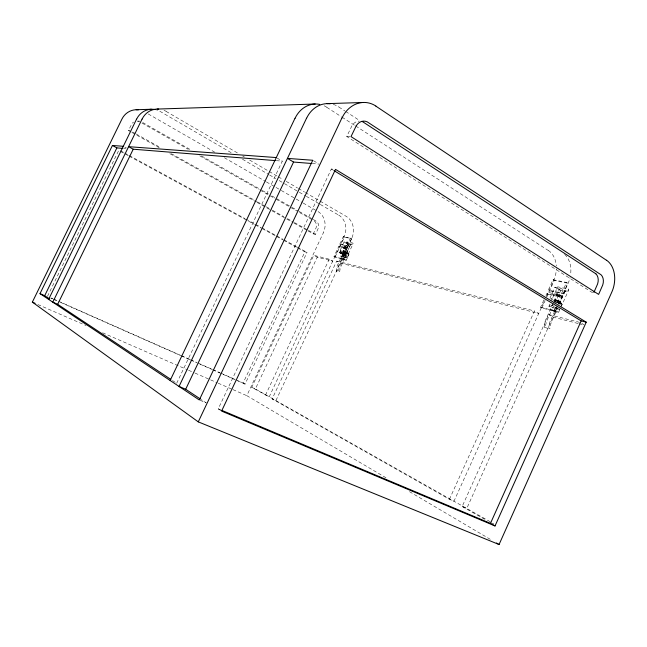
<?xml version="1.0" encoding="UTF-8"?>
<svg xmlns="http://www.w3.org/2000/svg" width="647" height="647" viewBox="0 0 647 647"><rect width="100%" height="100%" fill="white"/><g stroke="black" fill="none" stroke-linecap="round" stroke-linejoin="round"><path stroke-width="0.49" stroke-dasharray="3.23 2.43" d="M344.333 253.074C344.625 251.19 346.525 253.567 344.786 253.697C343.961 252.095 345.328 254.967 343.662 254.222M347.811 255.185L348.07 253.996M565.866 289.905L565.599 291.158L567.573 290.915M560.965 307.179L568.786 289.791L568.6 289.128L557.69 286.807L551.479 300.443M549.853 304.05L548.947 306.597L552.247 307.56M551.786 306.031L552.231 304.963M554.026 301.453L559.396 289.435M351.006 243.66L351.038 244.615M344.722 257.344L346.671 257.498L353.052 243.798L352.866 243.062L346.808 241.881L340.314 255.808L342.287 256.754M342.384 255.751L342.595 255.096M343.581 253.406L343.589 254.093M562.194 304.365L561.232 302.974L557.795 300.863L555.991 300.451L554.253 300.855M552.231 305.457L552.255 304.923M557.795 300.863L558.879 301.931L550.096 321.438A17.129 12.665 -74 0 0 548.858 327.058L548.81 327.964A0.841 0.623 -73.8 0 0 549.416 328.7A0.841 0.623 -73.8 0 0 550.096 327.786A17.113 12.641 -74 0 1 551.341 322.174L556.242 311.288L551.632 310.156L546.755 320.977A17.016 12.6 -74 0 0 545.526 326.557A0.833 0.623 -73.8 0 1 544.847 327.463A0.833 0.623 -73.8 0 1 544.24 326.735L544.289 325.829A17.032 12.625 -74 0 1 545.518 320.249L552.376 305.028M543.892 299.933L540.577 307.276L541.822 308.021L555.142 311.296L557.107 306.921M558.684 303.427L567.775 283.232L566.537 282.456L553.031 279.682L548.349 290.066L549.578 290.827L563.019 293.795L561.782 293.026L548.349 290.066M557.035 307.948L466.762 508.469L462.16 506.52L548.656 314.547L580.432 322.562L584.039 324.745M558.684 304.292L568.155 283.249A23.252 17.404 -76.4 0 0 570.047 277.555M559.226 303.944L565.049 290.988L561.588 288.659L554.859 287.211L549.813 298.404M559.218 304.292L565.429 290.495M559.792 309.695L558.458 312.63L553.848 311.49L550.395 309.412C553.29 309.889 565.688 314.361 553.848 311.49L555.773 307.228M449.422 499.306L534.495 310.972L538.725 313.488L340.249 263.054L336.666 261.081L272.152 398.924L449.422 499.306L453.976 501.247L544.798 300.022M545.963 295.347L546.788 293.52L560.197 296.536L561.442 297.305L548.025 294.272L546.788 293.52M546.416 296.431L553.711 280.272A22.823 17.251 -76.5 0 0 556.355 268.853M541.822 308.021L545.13 300.685M546.747 297.102L554.261 280.45L567.775 283.232M555.757 294.878L556.226 293.843L559.59 294.587L560.237 294.992L559.768 296.035L555.757 294.878L559.768 296.035L560.132 295.145L559.509 294.765M556.404 295.283L556.873 294.239L556.226 293.843M553.411 303.532L554.584 300.944L556.638 300.402L558.434 300.815L559.679 302.125L555.724 299.707L554.932 301.445M554.908 301.623L555.66 299.965A6.284 4.294 -55.5 0 0 551.042 298.898M554.956 303.386L561.588 288.659M559.113 295.63L559.59 294.587M555.466 307.042L553.889 310.536L555.142 311.296M557.439 302.667L560.197 296.536M561.782 293.026L566.537 282.456M342.53 255.525L348.062 243.693L347.293 243.709L346.711 242.73M339.821 244.113L347.957 246.264L339.821 244.113L343.355 236.576L351.523 238.63L342.045 258.897L333.973 256.592L338.648 246.612L346.768 248.796L338.648 246.612M335.017 257.166L344.39 237.166L351.523 238.63M339.141 252.516L342.894 254.465L339.141 252.516L344.091 241.929L347.649 242.698L350.601 244.485L345.741 255.12L342.239 253.244L343.42 250.721L349.081 254.069L346.363 260.118L343.735 259.69L340.823 258.08L346.177 260.288L349.081 254.069L344.722 251.513L343.727 251.877L337.152 265.925A12.414 10.546 -74.9 0 0 336.319 270.001C335.736 271.683 339.408 272.824 339.78 271.222A12.455 10.562 -74.8 0 1 340.613 267.13L344.301 259.253L341.867 258.654L338.195 266.499A12.406 10.538 -74.8 0 0 337.362 270.567L336.699 271.214M339.562 252.613L340.734 250.098L344.067 251.958L346.202 251.715L346.768 252.589M344.576 247.469L344.932 246.717L346.703 247.114L347.261 247.429L346.905 248.181L344.576 247.469L346.905 248.181M342.328 253.333L343.452 250.923A4.529 2.281 -60.8 0 0 341.018 250.365L339.893 252.759L342.667 253.341L345.741 255.12M345.126 247.785L345.482 247.025L344.932 246.717M342.667 253.341L347.649 242.698M333.973 256.592L340.993 258.315L345.724 248.205M346.905 245.674L350.48 238.039M346.355 247.874L346.703 247.114M346.881 248.165L347.172 247.534L346.646 247.243M351.677 238.622L275.921 400.582L272.152 398.924M346.169 252.443L339.57 266.556A12.463 10.578 -74.9 0 0 338.729 270.648L339.109 271.861M350.86 243.887L345.304 255.791L345.579 255.484M347.625 253.139L346.63 253.495L343.735 259.69L346.363 260.118M385.984 477.793L246.814 395.665L323.371 232.783M338.68 215.055A16.571 14.258 -78.3 0 1 344.018 237.028L269.233 396.805L251.723 387.351L313.771 255.306L329.21 259.204L332.768 261.153L317.256 257.207L313.771 255.306M490.248 521.749L255.379 388.968L317.256 257.207M265.496 395.155L329.21 259.204M220.748 410.522L218.225 408.864L331.345 169.013L333.844 169.231M592.644 292.776L346.752 136.493L352 125.623A10.845 9.147 -86.7 0 1 359.263 121.086M308.021 230.922L313.294 233.874L316.092 227.801A5.936 5.168 -78.6 0 0 314.369 221.007L297.798 211.52M245.051 384.116L243.126 383.024L304.866 251.853L307.034 252.395L245.051 384.116L235.832 380.032M313.294 233.874L315.493 234.343L318.292 228.245A5.96 5.184 -78.6 0 0 316.569 221.42L313.124 219.382M176.671 383.275L282.31 161.152L277.142 158.078M47.482 296.35L118.692 150.468L120.253 150.605L123.795 152.538M131.106 132.012L128.47 130.54L131.818 123.86A6.688 6.3 77.7 0 1 133.589 122.081M568.786 289.791L568.341 290.39M548.947 306.112L549.392 305.538M559.348 289.646L557.746 288.158M344.075 253.001C348.911 251.861 348.135 257.514 343.929 254.368M343.654 253.244L344.091 253.009M352.437 244.429L351.272 244.695L347.172 243.531M341.915 256.139L340.775 256.39M550.152 305.028L550.589 304.842M551.026 306.541L549.392 306.872M343.233 251.497L344.414 251.028L346.202 251.715M553.597 300.337L555.652 299.796L558.434 300.815M557.69 302.958L559.429 302.553L561.232 302.974M558.385 289.258L559.372 289.799M128.47 130.54L130.071 130.581M346.752 136.493L350.156 136.59M123.876 148.47L125.882 148.624M276.261 160.666L282.31 161.152M312.202 163.537L319.076 164.087M342.142 254.716L342.91 254.926A0.97 0.833 -76 0 1 342.926 256.592A0.97 0.833 -76 0 1 341.656 255.888A0.97 0.833 -76 0 1 342.902 254.934M559.105 289.791L565.89 291.263M340.273 245.949L347.366 247.534M548.802 292.549L562.227 295.55M347.172 247.534L344.875 246.847M560.132 295.145L556.145 294.013M559.243 303.427L561.216 303.888M342.603 254.263L345.045 254.845M345.344 255.516A0.979 0.833 -76 0 1 345.361 257.183A0.979 0.833 -76 0 1 344.091 256.479A0.979 0.833 -76 0 1 345.344 255.516L346.444 256.22L346.096 255.775M552.053 304.794L553.096 305.044A1.334 0.995 -74.8 0 0 551.567 306.071A1.334 0.995 -74.8 0 0 552.522 307.56A1.334 0.995 -74.8 0 0 553.549 305.764M343.314 255.193L343.508 255.258A0.97 0.833 -76 0 1 343.589 256.883A0.97 0.833 -76 0 1 342.279 256.39A0.97 0.833 -76 0 1 343.314 255.193L345.959 255.848A0.979 0.833 -76 0 1 346.032 257.474A0.979 0.833 -76 0 1 344.714 256.98A0.979 0.833 -76 0 1 345.757 255.775L345.943 255.84M345.142 255.436L345.708 255.573M556.857 308.676L559.768 309.379M341.551 258.476L343.986 259.075M540.577 307.276L555.87 311.061M336.666 261.081L534.495 310.972M578.006 323.468L552.918 317.095L548.656 314.547M578.968 323.71L583.796 324.94M544.685 327.455L549.254 328.692M346.258 257.716L345.385 256.794M200.158 400.323L206.199 402.863L201.274 399.595M491.55 523.051L493.896 524.038M218.225 408.864L221.007 410.036M37.898 304.543L85.97 325.506M102.606 332.768L187.654 369.866M188.576 370.262L194.124 372.688M195.046 373.084L217.238 382.765M218.16 383.17L232.022 389.219M232.952 389.623L246.814 395.665M51.17 297.984L53.022 298.801M53.944 299.213L57.632 300.847M58.553 301.251L180.376 355.219M181.297 355.632L189.603 359.311M190.525 359.716L196.987 362.579M197.909 362.991L211.747 369.122M212.677 369.526L220.053 372.801M220.983 373.206L234.821 379.344M235.743 379.749L243.126 383.024M50.571 297.984L52.415 298.801M53.337 299.213L57.025 300.839M60.705 302.472L180.529 355.543M181.451 355.947L189.749 359.619M190.671 360.031L196.203 362.482M199.891 364.115L211.868 369.421M212.79 369.825L234.918 379.619M251.723 387.351L255.379 388.968M120.471 151.438L128.446 155.781M129.335 156.267L254.336 224.339M255.225 224.816L261.428 228.197M262.318 228.682L275.614 235.92M276.504 236.406L282.707 239.786M283.588 240.272L296.892 247.51M297.774 247.995L304.866 251.853M124.677 153.015L128.219 154.948M129.109 155.434L245.067 218.629M245.949 219.107L254.805 223.935M255.686 224.412L261 227.307M261.889 227.793L283.127 239.374M284.017 239.851L296.407 246.604M297.296 247.089L307.034 252.395M124.839 147.12L126.359 147.953M340.993 258.315L342.045 258.897M132.708 132.053L135.344 133.533M136.226 134.026L160.828 147.791M171.374 153.695L256.616 201.395M257.49 201.888L265.399 206.312M266.281 206.805L271.554 209.757M272.436 210.243L283.855 216.64M287.373 218.605L293.52 222.05M294.401 222.544L307.584 229.92M308.457 230.405L315.493 234.343M344.414 251.028L345.247 251.497M345.668 251.74L348.579 253.365M131.988 132.506L159.275 147.759M169.838 153.662L256.091 201.888M256.972 202.382L271.053 210.259M271.934 210.752L293.051 222.56M293.932 223.053L307.139 230.429M343.727 251.877L346.63 253.495M345.571 247.13C353.456 250.866 343.177 247.874 342.028 246.337M344.091 241.929L346.792 243.458M462.16 506.52L486.431 520.261M142.736 122.542L190.161 149.497M201.581 155.984L261.299 189.935M262.181 190.428L268.327 193.922M271.845 195.92L291.166 206.903M292.04 207.404L298.186 210.898M299.068 211.399L312.242 218.888M343.355 236.576L344.39 237.166M141.96 123.027L188.358 149.376M199.737 155.838L259.277 189.644M260.151 190.145L275.032 198.597M275.905 199.09L296.924 211.027M148.236 113.953L214.755 152.215M224.388 157.755L265.521 181.411M266.402 181.92L275.153 186.951M276.026 187.46L280.402 189.975M281.283 190.477L295.283 198.532M296.156 199.033L302.286 202.56M303.16 203.061L316.294 210.615M231.133 152.66L160.327 111.543A18.755 17.55 80.2 0 0 156.04 109.747M242.504 159.259L268.723 174.488M269.597 174.997L275.719 178.556M279.213 180.586L283.588 183.125M284.462 183.627L298.445 191.755M299.326 192.256L305.441 195.815M306.314 196.324L319.432 203.934M320.305 204.444L338.664 215.103M166.109 111.397L238.347 153.493M242.698 156.032L244.437 157.043M249.661 160.092L277.514 176.316M278.38 176.825L282.731 179.365M286.217 181.395L297.531 187.986M298.396 188.487L304.494 192.038M305.36 192.547L319.286 200.667M320.16 201.168L346.266 216.389A16.798 14.388 -78.2 0 1 351.636 238.597M409.47 491.655L490.361 539.388M313.544 160.739L318.284 163.61M331.345 169.013L333.068 170.064M550.629 298.526L556.832 302.432M555.652 299.796L556.638 300.402M558.879 301.931L562.324 304.041M555.991 300.451L559.429 302.553M552.117 293.293C553.517 295.55 568.867 299.852 558.83 294.789M554.859 287.211L558.054 289.193M553.031 279.682L554.261 280.45M326.856 107.362L341.276 116.686M342.126 117.236L354.855 125.461M355.704 126.003L548.316 250.486M338.923 107.062L344.835 110.912M345.684 111.462L359.198 120.269M172.474 380.493L175.83 382.717M559.558 309.29L559.065 308.837M557.455 300.216L558.693 301.518M345.369 251.246L345.927 252.12M318.057 211.577A15.957 13.894 -78.7 0 1 323.338 232.766M137.528 121.11A6.688 6.3 77.7 0 1 139.137 121.507M548.349 250.429A22.823 17.251 -76.5 0 1 556.307 265.957M564.677 254.336A23.252 17.404 -76.4 0 1 570.605 274.595M333.237 104.402A27.546 23.656 -87.6 0 1 338.955 106.99M164.006 110.314A19.03 17.768 81 0 1 166.133 111.349M137.512 121.167A6.721 6.324 78 0 1 139.987 121.256M324.147 105.809A26.948 23.292 -88 0 1 326.889 107.289M554.293 306.541A1.334 0.995 -74.8 0 1 553.234 308.004A1.334 0.995 -74.8 0 1 552.247 306.84A1.334 0.995 -74.8 0 1 553.314 305.384M561.281 305.578A0.962 0.712 -75 0 0 561.539 304.163A0.962 0.712 -75 0 0 560.448 304.219A0.962 0.712 -75 0 1 561.596 304.171A0.962 0.712 -75 0 1 561.337 305.586M558.361 308.87A1.343 1.003 -74.8 0 1 557.018 307.276M557.86 308.19A1.343 1.003 -74.8 0 1 556.177 307.171M557.107 302.472A0.962 0.72 -75 0 1 558.118 301.979A0.962 0.72 -75 0 1 558.353 303.233M556.218 302.521A0.962 0.712 -75 0 1 557.649 302.553M340.815 252.071C341.584 254.578 342.554 250.065 340.815 252.071M343.921 252.799C344.689 255.322 345.668 250.785 343.921 252.799"/><path stroke-width="0.97" d="M495.028 525.954L490.475 523.374L581.176 320.904L586.231 322.166L495.028 525.954L221.589 411.08L335.51 169.377L586.231 322.166M593.881 292.452L597.577 284.001A9.074 6.616 -76.2 0 0 595.879 273.802M138.393 109.82A17.995 16.935 77.7 0 0 121.854 119.234L32.35 302.117L198.273 421.868L499.063 544.523L611.747 292.242A24.562 17.849 -76.2 0 0 606.579 260.248M198.273 421.868L341.899 118.013M170.137 380.493L295 118.264M306.541 118.199L179.049 386.437L185.689 389.259L200.457 399.053M185.689 389.259L293.552 162.049L311.223 163.465M293.552 162.049L287.438 158.394L312.76 160.262L199.3 399.959L40.009 293.633L112.424 145.478L123.318 146.287M49.455 298.865L44.692 295.703L116.881 147.904L122.881 148.389M48.614 299.375L136.566 119.129M142.041 119.097L52.787 302.165L57.672 304.316L170.8 379.377M57.672 304.316L133.225 149.214L275.258 160.585M356.303 125.655L351.014 136.614L598.621 294.401L602.721 285.028A9.131 6.632 -76.2 0 0 601.039 274.765L367.124 121.806A10.926 9.195 -86.6 0 0 356.319 125.672M136.169 109.739L151.463 109.246M157.14 109.068L315.202 104.021M327.099 103.641L363.517 102.477M276.285 157.569L128.599 146.675L133.225 149.214M221.937 410.424L490.475 523.374M32.35 302.117L35.124 303.33M40.009 293.633L44.692 295.703M112.424 145.478L116.881 147.904M496.451 542.987L499.063 544.523M333.933 170.582L581.176 320.904M375.858 106.132L606.554 260.312M595.871 273.81L362.765 121.798A10.845 9.147 -86.7 0 0 361.633 121.369M341.964 118.053A29.382 24.723 -86.6 0 1 375.891 106.051M136.614 119.153A18.755 17.55 80.2 0 1 155.288 109.578M306.597 118.239A27.546 23.656 -87.6 0 1 330.196 103.779M142.089 119.129A19.03 17.768 81 0 1 158.693 109.084M295.064 118.304A26.948 23.292 -88 0 1 319.764 104.402"/></g></svg>
